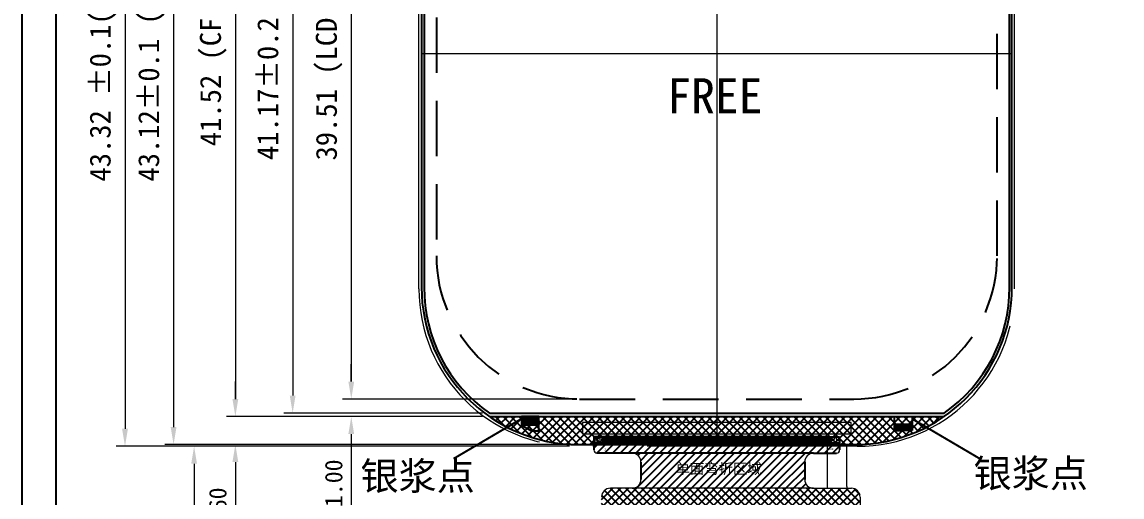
# Model space of a CAD drawing. Header units: millimetres. Extents: x 1613 to 1847, y 329 to 485.
# Drawn here: x 1613.3 to 1676.2, y 418.1 to 445.2 of the extents above; entities that cross this region are included whole.
import ezdxf
from ezdxf.enums import TextEntityAlignment as Align
from ezdxf.lldxf.tags import DXFTag

# ---------------------------------------------------------------- set-up
doc = ezdxf.new("R2010")
doc.units = ezdxf.units.MM
for name, pattern in [('ACAD_ISO10W100', [18, 12, -3, 0, -3]), ('C_SOLID_M', [0]), ('DOT', [0.025, 0, -0.025]), ('HIDDEN', [0.2, 0.1, -0.1]), ('HIDDEN2', [4.7625, 3.175, -1.5875])]:
    doc.linetypes.add(name, pattern=pattern)
for name, color, linetype in [('0_Note', 7, 'Continuous'), ('CENTER_58', 255, 'DOT'), ('dim', 3, 'Continuous'), ('DWG', 7, 'Continuous'), ('FPC', 30, 'Continuous'), ('Frame', 7, 'Continuous'), ('GL_90', 112, 'Continuous'), ('ITO_116', 4, 'Continuous'), ('TEXT_194', 254, 'Continuous'), ('TH_408', 6, 'Continuous'), ('YO_24', 254, 'HIDDEN')]:
    doc.layers.add(name, color=color, linetype=linetype)
for name, color, linetype, lineweight in [('1 BLU-Housing', 2, 'Continuous', 5), ('3 BLU-FPCA', 2, 'Continuous', 5), ('CEN', 1, 'CENTER', 15), ('T-DIFFUSER', 2, 'Continuous', 18)]:
    doc.layers.add(name, color=color, linetype=linetype, lineweight=lineweight)
doc.styles.get("Standard").update_dxf_attribs({"font": 'txt', "bigfont": 'gbcbig.shx'})
doc.styles.add('宋体', font='SimSun.ttf')
tags = doc.linetypes.add('CENTER', pattern=[2, 1.25, -0.25, 0.25, -0.25]).pattern_tags.tags
tags[10:11] = [DXFTag(74, 4), DXFTag(75, 0), DXFTag(340, '0'), DXFTag(46, 0.0), DXFTag(50, 0.0), DXFTag(44, 0.0), DXFTag(45, 0.0)]
tags[8:9] = [DXFTag(74, 4), DXFTag(75, 0), DXFTag(340, '0'), DXFTag(46, 0.0), DXFTag(50, 0.0), DXFTag(44, 0.0), DXFTag(45, 0.0)]
tags[6:7] = [DXFTag(74, 4), DXFTag(75, 0), DXFTag(340, '0'), DXFTag(46, 0.0), DXFTag(50, 0.0), DXFTag(44, 0.0), DXFTag(45, 0.0)]
tags[4:5] = [DXFTag(74, 4), DXFTag(75, 0), DXFTag(340, '0'), DXFTag(46, 0.0), DXFTag(50, 0.0), DXFTag(44, 0.0), DXFTag(45, 0.0)]
doc.dimstyles.new('标准', dxfattribs={"dimtxt": 1.8, "dimasz": 1.5, "dimexe": 0.5, "dimexo": 0.4, "dimgap": 0.1, "dimtad": 1, "dimzin": 1, "dimdsep": 46, "dimtxsty": '宋体', "dimblk": 'CLOSEDBLANK', "dimcen": 0.09, "dimclrd": 96, "dimclre": 96, "dimclrt": 3, "dimadec": 0, "dimazin": 0, "dimtfac": 1, "dimtofl": 0, "dimtmove": 0, "dimatfit": 1, "dimldrblk": 'CLOSEDBLANK', "dimfxl": 1, "dimtolj": 1, "dimlwd": 0, "dimlwe": 0, "dimarcsym": 0})
doc.dimstyles.new('标注', dxfattribs={"dimtxt": 1.2, "dimasz": 1, "dimexe": 0, "dimexo": 1, "dimgap": 0.2, "dimtad": 0, "dimrnd": 0.0005, "dimzin": 9, "dimdsep": 46, "dimtxsty": 'Standard', "dimcen": 0, "dimclrd": 3, "dimclre": 3, "dimclrt": 3, "dimadec": 0, "dimazin": 0, "dimtfac": 1, "dimtmove": 0, "dimatfit": 3, "dimfxl": 1, "dimlwd": -1, "dimlwe": -1, "dimarcsym": 0})

# ---------------------------------------------------------------- blocks, each defined once
blk = doc.blocks.new('*D95')
at = {"color": 7, "lineweight": 0, "transparency": 16777216}
for p, q in [((1644.574, 464.276), (1618.681, 464.276)), ((1619.181, 463.276), (1619.181, 421.96)), ((1644.574, 420.96), (1618.681, 420.96))]:
    blk.add_line(p, q, dxfattribs=at)
at = {"color": 7, "transparency": 16777216}
for points in [[(1619.014, 463.276), (1619.348, 463.276), (1619.181, 464.276)], [(1619.014, 421.96), (1619.348, 421.96), (1619.181, 420.96)]]:
    blk.add_solid(points, dxfattribs=at)
at = {"layer": 'Defpoints', "color": 0, "transparency": 16777216}
for p in [(1644.974, 464.276), (1619.181, 420.96), (1644.974, 420.96)]:
    blk.add_point(p, dxfattribs=at)
at = {"color": 7, "transparency": 16777216, "insert": (1617.917, 442.618), "char_height": 1.2, "attachment_point": 5, "rotation": 90, "style": '宋体'}
blk.add_mtext('\\A1;43.32 %%P0.1(LCM)', dxfattribs=at)
blk = doc.blocks.new('_ClosedBlank')
at = {"color": 0, "linetype": 'ByBlock', "lineweight": -2}
for p, q in [((-1, 0.167), (0, 0)), ((-1, 0.167), (-1, -0.167)), ((0, 0), (-1, -0.167))]:
    blk.add_line(p, q, dxfattribs=at)
blk = doc.blocks.new('*D119')
at = {"color": 7, "lineweight": 0, "transparency": 16777216}
for p, q in [((1644.733, 464.176), (1621.456, 464.176)), ((1621.956, 463.176), (1621.956, 422.06)), ((1644.724, 421.06), (1621.456, 421.06))]:
    blk.add_line(p, q, dxfattribs=at)
at = {"color": 7, "transparency": 16777216}
for points in [[(1621.79, 463.176), (1622.123, 463.176), (1621.956, 464.176)], [(1621.79, 422.06), (1622.123, 422.06), (1621.956, 421.06)]]:
    blk.add_solid(points, dxfattribs=at)
at = {"layer": 'Defpoints', "color": 0, "transparency": 16777216}
for p in [(1645.133, 464.176), (1621.956, 421.06), (1645.124, 421.06)]:
    blk.add_point(p, dxfattribs=at)
at = {"color": 7, "transparency": 16777216, "insert": (1620.692, 442.618), "char_height": 1.2, "attachment_point": 5, "rotation": 90, "style": '宋体'}
blk.add_mtext('\\A1;43.12%%P0.1 (LCD)', dxfattribs=at)
blk = doc.blocks.new('*D120')
at = {"color": 7, "lineweight": 0, "transparency": 16777216}
for p, q in [((1644.928, 463.175), (1631.61, 463.175)), ((1632.11, 462.175), (1632.11, 424.66)), ((1644.754, 423.66), (1631.61, 423.66))]:
    blk.add_line(p, q, dxfattribs=at)
at = {"color": 7, "transparency": 16777216}
for points in [[(1631.943, 462.175), (1632.276, 462.175), (1632.11, 463.175)], [(1631.943, 424.66), (1632.276, 424.66), (1632.11, 423.66)]]:
    blk.add_solid(points, dxfattribs=at)
at = {"layer": 'Defpoints', "color": 0, "transparency": 16777216}
for p in [(1645.328, 463.175), (1632.11, 423.66), (1645.154, 423.66)]:
    blk.add_point(p, dxfattribs=at)
at = {"color": 7, "transparency": 16777216, "insert": (1630.845, 443.417), "char_height": 1.2, "attachment_point": 5, "rotation": 90, "style": '宋体'}
blk.add_mtext('\\A1;39.51 (LCD A.A)', dxfattribs=at)
blk = doc.blocks.new('*D123')
at = {"color": 7, "lineweight": 0, "transparency": 16777216}
for p, q in [((1632.11, 424.66), (1632.11, 425.66)), ((1644.754, 423.66), (1631.61, 423.66)), ((1639.602, 422.66), (1631.61, 422.66)), ((1632.11, 421.66), (1632.11, 417.034))]:
    blk.add_line(p, q, dxfattribs=at)
at = {"color": 7, "transparency": 16777216}
for points in [[(1631.943, 424.66), (1632.276, 424.66), (1632.11, 423.66)], [(1631.943, 421.66), (1632.276, 421.66), (1632.11, 422.66)]]:
    blk.add_solid(points, dxfattribs=at)
at = {"layer": 'Defpoints', "color": 0, "transparency": 16777216}
for p in [(1645.154, 423.66), (1632.11, 422.66), (1640.002, 422.66)]:
    blk.add_point(p, dxfattribs=at)
at = {"color": 7, "transparency": 16777216, "insert": (1631.11, 418.847), "char_height": 1, "attachment_point": 5, "rotation": 90, "style": '宋体'}
blk.add_mtext('\\A1;1.00', dxfattribs=at)
blk = doc.blocks.new('*D124')
at = {"color": 7, "lineweight": 0, "transparency": 16777216}
for p, q in [((1625.486, 423.66), (1625.486, 424.66)), ((1639.602, 422.66), (1624.986, 422.66)), ((1644.724, 421.06), (1624.986, 421.06)), ((1625.486, 420.06), (1625.486, 415.434))]:
    blk.add_line(p, q, dxfattribs=at)
at = {"color": 7, "transparency": 16777216}
for points in [[(1625.319, 423.66), (1625.653, 423.66), (1625.486, 422.66)], [(1625.319, 420.06), (1625.653, 420.06), (1625.486, 421.06)]]:
    blk.add_solid(points, dxfattribs=at)
at = {"layer": 'Defpoints', "color": 0, "transparency": 16777216}
for p in [(1640.002, 422.66), (1625.486, 421.06), (1645.124, 421.06)]:
    blk.add_point(p, dxfattribs=at)
at = {"color": 7, "transparency": 16777216, "insert": (1624.486, 417.247), "char_height": 1, "attachment_point": 5, "rotation": 90, "style": '宋体'}
blk.add_mtext('\\A1;1.60', dxfattribs=at)
blk = doc.blocks.new('*D125')
at = {"color": 7, "lineweight": 0, "transparency": 16777216}
for p, q in [((1644.724, 464.026), (1628.261, 464.026)), ((1628.761, 463.026), (1628.761, 423.86)), ((1639.602, 422.86), (1628.261, 422.86))]:
    blk.add_line(p, q, dxfattribs=at)
at = {"color": 7, "transparency": 16777216}
for points in [[(1628.594, 463.026), (1628.927, 463.026), (1628.761, 464.026)], [(1628.594, 423.86), (1628.927, 423.86), (1628.761, 422.86)]]:
    blk.add_solid(points, dxfattribs=at)
at = {"layer": 'Defpoints', "color": 0, "transparency": 16777216}
for p in [(1645.124, 464.026), (1628.761, 422.86), (1640.002, 422.86)]:
    blk.add_point(p, dxfattribs=at)
at = {"color": 7, "transparency": 16777216, "insert": (1627.496, 443.443), "char_height": 1.2, "attachment_point": 5, "rotation": 90, "style": '宋体'}
blk.add_mtext('\\A1;41.17%%P0.2(POL)', dxfattribs=at)
blk = doc.blocks.new('AR_TH_TEST00004')
at = {"layer": 'ITO_116'}
blk.add_lwpolyline([(0, 0), (0.029, 0), (0.029, 0.029), (0, 0.029), (0, 0)], dxfattribs=at)
at = {"layer": 'TH_408'}
blk.add_lwpolyline([(0.008, 0.008), (0.021, 0.008), (0.021, 0.021), (0.008, 0.021), (0.008, 0.008)], dxfattribs=at)
blk = doc.blocks.new('AG_PAD')
at = {"layer": 'CENTER_58'}
blk.add_lwpolyline([(1, 0.181), (1, 1), (0, 1), (0, 0.50671), (0.583929, 0.181), (1, 0.181)], dxfattribs=at)
at = {"layer": 'GL_90'}
blk.add_lwpolyline([(1, 0.181), (1, 1), (0, 1), (0, 0.50671), (0.583929, 0.181), (1, 0.181)], dxfattribs=at)
at = {"layer": 'ITO_116'}
blk.add_lwpolyline([(1, 0.181), (1, 1), (0, 1), (0, 0.50671), (0.583929, 0.181), (1, 0.181)], dxfattribs=at)
at = {"layer": 'YO_24'}
blk.add_lwpolyline([(0.583929, 0.181), (1, 0.181), (1, 1), (0, 1), (0, 0.50671), (0.583929, 0.181)], dxfattribs=at)
at = {"row_count": 12, "column_count": 34, "row_spacing": 0.029, "column_spacing": 0.029}
blk.add_blockref('AR_TH_TEST00004', (0.007, 0.529), dxfattribs=at)
blk = doc.blocks.new('*D129')
at = {"color": 7, "lineweight": 0, "transparency": 16777216}
for p, q in [((1644.291, 464.176), (1624.986, 464.176)), ((1625.486, 463.176), (1625.486, 423.66)), ((1639.602, 422.66), (1624.986, 422.66))]:
    blk.add_line(p, q, dxfattribs=at)
at = {"color": 7, "transparency": 16777216}
for points in [[(1625.319, 463.176), (1625.653, 463.176), (1625.486, 464.176)], [(1625.319, 423.66), (1625.653, 423.66), (1625.486, 422.66)]]:
    blk.add_solid(points, dxfattribs=at)
at = {"layer": 'Defpoints', "color": 0, "transparency": 16777216}
for p in [(1644.691, 464.176), (1625.486, 422.66), (1640.002, 422.66)]:
    blk.add_point(p, dxfattribs=at)
at = {"color": 7, "transparency": 16777216, "insert": (1624.222, 443.418), "char_height": 1.2, "attachment_point": 5, "rotation": 90, "style": '宋体'}
blk.add_mtext('\\A1;41.52 (CF OD)', dxfattribs=at)
blk = doc.blocks.new('*D132')
at = {"color": 1, "lineweight": 0, "transparency": 16777216}
for p, q in [((1644.574, 420.96), (1622.63, 420.96)), ((1623.13, 419.96), (1623.13, 389.392)), ((1651.198, 388.392), (1622.63, 388.392))]:
    blk.add_line(p, q, dxfattribs=at)
at = {"color": 1, "transparency": 16777216}
for points in [[(1622.963, 419.96), (1623.296, 419.96), (1623.13, 420.96)], [(1622.963, 389.392), (1623.296, 389.392), (1623.13, 388.392)]]:
    blk.add_solid(points, dxfattribs=at)
at = {"layer": 'Defpoints', "color": 0, "transparency": 16777216}
for p in [(1644.974, 420.96), (1623.13, 388.392), (1651.598, 388.392)]:
    blk.add_point(p, dxfattribs=at)
at = {"color": 1, "transparency": 16777216, "insert": (1622.09, 403.872), "char_height": 1, "attachment_point": 5, "rotation": 90, "style": '宋体'}
blk.add_mtext('\\A1;32.57%%P0.3', dxfattribs=at)

msp = doc.modelspace()

# ---------------------------------------------------------------- hatches: boundary and pattern name
h = msp.add_hatch()
h.set_pattern_fill('ANSI37', scale=0.1, style=0)
h.set_pattern_definition([(45, (0, 8.31385), (-0.224506403, 0.224506403), []), (135, (0, 8.31385), (-0.224506403, -0.224506403), [])])
edge = h.paths.add_edge_path()
edge.add_line((1640.002, 422.66), (1665.987, 422.66))
edge.add_arc((1660.864, 430.06), 9, 270, 304.69213, ccw=False)
edge.add_line((1660.864, 421.06), (1645.124, 421.06))
edge.add_arc((1645.124, 430.06), 9, 235.30787, 270, ccw=False)
h = msp.add_hatch()
h.set_pattern_fill('ANSI31', color=30, scale=0.1, style=0)
h.set_pattern_definition([(45, (0, 8.31385), (-0.224506403, 0.224506403), [])])
edge = h.paths.add_edge_path()
edge.add_line((1645.975, 421.5), (1660.014, 421.5))
edge.add_line((1645.975, 421.5), (1645.975, 420.752))
edge.add_arc((1646.174, 420.758), 0.2, 178.34281, 261.67929)
edge.add_line((1648.161, 420.56), (1646.145, 420.56))
edge.add_line((1658.519, 420.56), (1648.161, 420.56))
edge.add_line((1658.519, 420.56), (1659.844, 420.56))
edge.add_arc((1659.815, 420.758), 0.2, 278.32071, 361.65719)
edge.add_line((1660.014, 421.5), (1660.014, 420.752))
h = msp.add_hatch()
h.set_pattern_fill('ANSI31', scale=0.1, style=0)
edge = h.paths.add_edge_path()
edge.add_line((1658.519, 420.56), (1648.161, 420.56))
edge.add_arc((1648.161, 420.06), 0.5, 0, 90, ccw=False)
edge.add_line((1648.661, 420.06), (1648.661, 419.062))
edge.add_arc((1648.161, 419.062), 0.5, -90, 0, ccw=False)
edge.add_line((1648.161, 418.562), (1658.519, 418.562))
edge.add_arc((1658.519, 419.062), 0.5, 180, 270, ccw=False)
edge.add_line((1658.019, 419.062), (1658.019, 420.06))
edge.add_arc((1658.519, 420.06), 0.5, 90, 180, ccw=False)
h.paths.add_polyline_path([(1650.496, 420.127), (1655.867, 420.127), (1655.867, 419.036), (1650.496, 419.036)], flags=24)
h = msp.add_hatch()
h.set_pattern_fill('ANSI37', color=5, scale=0.1, style=0)
edge = h.paths.add_edge_path()
edge.add_line((1658.519, 418.562), (1648.161, 418.562))
edge.add_line((1658.519, 418.562), (1660.688, 418.562))
edge.add_arc((1660.688, 418.062), 0.5, 0, 90)
edge.add_arc((1660.188, 412.946), 1, 270, 360)
edge.add_arc((1657.894, 410.946), 1, 90, 180)
edge.add_line((1657.894, 411.946), (1660.188, 411.946))
edge.add_line((1661.188, 418.062), (1661.188, 412.946))
edge.add_arc((1652.078, 410.946), 1, 0, 90)
edge.add_line((1652.078, 411.946), (1652.932, 411.946))
edge.add_line((1652.932, 416.244), (1652.932, 411.946))
edge.add_line((1646.414, 416.244), (1652.932, 416.244))
edge.add_line((1646.414, 418.062), (1646.414, 416.244))
edge.add_arc((1646.914, 418.062), 0.5, 90, 180)
edge.add_line((1648.161, 418.562), (1646.914, 418.562))
edge.add_line((1656.895, 391.854), (1656.894, 410.946))
edge.add_line((1653.078, 410.946), (1653.078, 391.866))
edge.add_line((1653.078, 391.852), (1656.895, 391.852))
h.paths.add_polyline_path([(1647.535, 416.985), (1648.262, 416.985), (1648.262, 415.785), (1647.535, 415.785)], flags=24)
h.paths.add_polyline_path([(1651.427, 417.021), (1652.288, 417.021), (1652.288, 415.821), (1651.427, 415.821)], flags=24)
h.paths.add_polyline_path([(1654.5, 402.951), (1654.47, 408.852), (1656.031, 408.86), (1656.061, 402.959)], flags=24)

# ---------------------------------------------------------------- linework, layer by layer
at = {"color": 4}
for p, q in [((1636.124, 455.176), (1636.124, 430.06)), ((1669.864, 430.06), (1669.864, 455.176)), ((1640.002, 422.66), (1665.987, 422.66)), ((1645.124, 421.06), (1660.864, 421.06))]:
    msp.add_line(p, q, dxfattribs=at)
at = {"color": 6}
for p, q in [((1636.274, 455.176), (1636.274, 430.06)), ((1669.714, 430.06), (1669.714, 455.176)), ((1640.002, 422.86), (1665.987, 422.86))]:
    msp.add_line(p, q, dxfattribs=at)
at = {"color": 2, "linetype": 'HIDDEN2'}
for p, q in [((1636.974, 454.996), (1636.974, 431.84)), ((1669.014, 431.84), (1669.014, 454.996)), ((1645.154, 423.66), (1660.834, 423.66))]:
    msp.add_line(p, q, dxfattribs=at)
at = {"color": 30}
for p, q in [((1645.975, 421.5), (1645.975, 420.752)), ((1659.294, 421.5), (1645.975, 421.5)), ((1645.975, 421.5), (1660.014, 421.5)), ((1660.014, 421.5), (1660.014, 420.752)), ((1660.014, 421.13), (1645.975, 421.13)), ((1658.519, 420.56), (1659.844, 420.56))]:
    msp.add_line(p, q, dxfattribs=at)
for p, q in [((1646.485, 421.5), (1646.544, 421.5)), ((1646.485, 421.13), (1646.485, 421.5)), ((1646.544, 421.5), (1646.544, 421.13)), ((1646.604, 421.5), (1646.665, 421.5)), ((1646.604, 421.13), (1646.604, 421.5)), ((1646.665, 421.5), (1646.665, 421.13)), ((1646.725, 421.5), (1646.784, 421.5)), ((1646.725, 421.13), (1646.725, 421.5)), ((1646.784, 421.5), (1646.784, 421.13)), ((1646.844, 421.5), (1646.905, 421.5)), ((1646.844, 421.13), (1646.844, 421.5)), ((1646.905, 421.5), (1646.905, 421.13)), ((1646.965, 421.5), (1647.024, 421.5)), ((1646.965, 421.13), (1646.965, 421.5)), ((1647.024, 421.5), (1647.024, 421.13)), ((1647.084, 421.5), (1647.145, 421.5)), ((1647.084, 421.13), (1647.084, 421.5)), ((1647.145, 421.5), (1647.145, 421.13)), ((1647.205, 421.5), (1647.264, 421.5)), ((1647.205, 421.13), (1647.205, 421.5)), ((1647.264, 421.5), (1647.264, 421.13)), ((1647.324, 421.5), (1647.384, 421.5)), ((1647.324, 421.13), (1647.324, 421.5)), ((1647.384, 421.5), (1647.384, 421.13)), ((1647.445, 421.5), (1647.505, 421.5)), ((1647.445, 421.13), (1647.445, 421.5)), ((1647.505, 421.5), (1647.505, 421.13)), ((1647.564, 421.5), (1647.624, 421.5)), ((1647.564, 421.13), (1647.564, 421.5)), ((1647.624, 421.5), (1647.624, 421.13)), ((1647.685, 421.5), (1647.745, 421.5)), ((1647.685, 421.13), (1647.685, 421.5)), ((1647.745, 421.5), (1647.745, 421.13)), ((1647.804, 421.5), (1647.864, 421.5)), ((1647.804, 421.13), (1647.804, 421.5)), ((1647.864, 421.5), (1647.864, 421.13)), ((1647.925, 421.5), (1647.985, 421.5)), ((1647.925, 421.13), (1647.925, 421.5)), ((1647.985, 421.5), (1647.985, 421.13)), ((1648.044, 421.5), (1648.104, 421.5)), ((1648.044, 421.13), (1648.044, 421.5)), ((1648.104, 421.5), (1648.104, 421.13)), ((1648.165, 421.5), (1648.225, 421.5)), ((1648.165, 421.13), (1648.165, 421.5)), ((1648.225, 421.5), (1648.225, 421.13)), ((1648.284, 421.5), (1648.344, 421.5)), ((1648.284, 421.13), (1648.284, 421.5)), ((1648.344, 421.5), (1648.344, 421.13)), ((1648.405, 421.5), (1648.465, 421.5)), ((1648.405, 421.13), (1648.405, 421.5)), ((1648.465, 421.5), (1648.465, 421.13)), ((1648.524, 421.5), (1648.584, 421.5)), ((1648.524, 421.13), (1648.524, 421.5)), ((1648.584, 421.5), (1648.584, 421.13)), ((1648.645, 421.5), (1648.705, 421.5)), ((1648.645, 421.13), (1648.645, 421.5)), ((1648.705, 421.5), (1648.705, 421.13)), ((1648.764, 421.5), (1648.824, 421.5)), ((1648.764, 421.13), (1648.764, 421.5)), ((1648.824, 421.5), (1648.824, 421.13)), ((1648.884, 421.5), (1648.945, 421.5)), ((1648.884, 421.13), (1648.884, 421.5)), ((1648.945, 421.5), (1648.945, 421.13)), ((1649.005, 421.5), (1649.064, 421.5)), ((1649.005, 421.13), (1649.005, 421.5)), ((1649.064, 421.5), (1649.064, 421.13)), ((1649.124, 421.5), (1649.185, 421.5)), ((1649.124, 421.13), (1649.124, 421.5)), ((1649.185, 421.5), (1649.185, 421.13)), ((1649.245, 421.5), (1649.304, 421.5)), ((1649.245, 421.13), (1649.245, 421.5)), ((1649.304, 421.5), (1649.304, 421.13)), ((1649.364, 421.5), (1649.425, 421.5)), ((1649.364, 421.13), (1649.364, 421.5)), ((1649.425, 421.5), (1649.425, 421.13)), ((1649.485, 421.5), (1649.544, 421.5)), ((1649.485, 421.13), (1649.485, 421.5)), ((1649.544, 421.5), (1649.544, 421.13)), ((1649.604, 421.5), (1649.665, 421.5)), ((1649.604, 421.13), (1649.604, 421.5)), ((1649.665, 421.5), (1649.665, 421.13)), ((1649.725, 421.5), (1649.784, 421.5)), ((1649.725, 421.13), (1649.725, 421.5)), ((1649.784, 421.5), (1649.784, 421.13)), ((1649.844, 421.5), (1649.905, 421.5)), ((1649.844, 421.13), (1649.844, 421.5)), ((1649.905, 421.5), (1649.905, 421.13)), ((1649.965, 421.5), (1650.024, 421.5)), ((1649.965, 421.13), (1649.965, 421.5)), ((1650.024, 421.5), (1650.024, 421.13)), ((1650.084, 421.5), (1650.145, 421.5)), ((1650.084, 421.13), (1650.084, 421.5)), ((1650.145, 421.5), (1650.145, 421.13)), ((1650.205, 421.5), (1650.264, 421.5)), ((1650.205, 421.13), (1650.205, 421.5)), ((1650.264, 421.5), (1650.264, 421.13)), ((1650.324, 421.5), (1650.384, 421.5)), ((1650.324, 421.13), (1650.324, 421.5)), ((1650.384, 421.5), (1650.384, 421.13)), ((1650.445, 421.5), (1650.505, 421.5)), ((1650.445, 421.13), (1650.445, 421.5)), ((1650.505, 421.5), (1650.505, 421.13)), ((1650.564, 421.5), (1650.624, 421.5)), ((1650.564, 421.13), (1650.564, 421.5)), ((1650.624, 421.5), (1650.624, 421.13)), ((1650.685, 421.5), (1650.745, 421.5)), ((1650.685, 421.13), (1650.685, 421.5)), ((1650.745, 421.5), (1650.745, 421.13)), ((1650.804, 421.5), (1650.864, 421.5)), ((1650.804, 421.13), (1650.804, 421.5)), ((1650.864, 421.5), (1650.864, 421.13)), ((1650.925, 421.5), (1650.985, 421.5)), ((1650.925, 421.13), (1650.925, 421.5)), ((1650.985, 421.5), (1650.985, 421.13)), ((1651.044, 421.5), (1651.104, 421.5)), ((1651.044, 421.13), (1651.044, 421.5)), ((1651.104, 421.5), (1651.104, 421.13)), ((1651.165, 421.5), (1651.225, 421.5)), ((1651.165, 421.13), (1651.165, 421.5)), ((1651.225, 421.5), (1651.225, 421.13)), ((1651.284, 421.5), (1651.344, 421.5)), ((1651.284, 421.13), (1651.284, 421.5)), ((1651.344, 421.5), (1651.344, 421.13)), ((1651.405, 421.5), (1651.465, 421.5)), ((1651.405, 421.13), (1651.405, 421.5)), ((1651.465, 421.5), (1651.465, 421.13)), ((1651.524, 421.5), (1651.584, 421.5)), ((1651.524, 421.13), (1651.524, 421.5)), ((1651.584, 421.5), (1651.584, 421.13)), ((1651.645, 421.5), (1651.705, 421.5)), ((1651.645, 421.13), (1651.645, 421.5)), ((1651.705, 421.5), (1651.705, 421.13)), ((1651.764, 421.5), (1651.824, 421.5)), ((1651.764, 421.13), (1651.764, 421.5)), ((1651.824, 421.5), (1651.824, 421.13)), ((1651.884, 421.5), (1651.945, 421.5)), ((1651.884, 421.13), (1651.884, 421.5)), ((1651.945, 421.5), (1651.945, 421.13)), ((1652.005, 421.5), (1652.064, 421.5)), ((1652.005, 421.13), (1652.005, 421.5)), ((1652.064, 421.5), (1652.064, 421.13)), ((1652.124, 421.5), (1652.185, 421.5)), ((1652.124, 421.13), (1652.124, 421.5)), ((1652.185, 421.5), (1652.185, 421.13)), ((1652.245, 421.5), (1652.304, 421.5)), ((1652.245, 421.13), (1652.245, 421.5)), ((1652.304, 421.5), (1652.304, 421.13)), ((1652.364, 421.5), (1652.425, 421.5)), ((1652.364, 421.13), (1652.364, 421.5)), ((1652.425, 421.5), (1652.425, 421.13)), ((1652.485, 421.5), (1652.544, 421.5)), ((1652.485, 421.13), (1652.485, 421.5)), ((1652.544, 421.5), (1652.544, 421.13)), ((1652.604, 421.5), (1652.665, 421.5)), ((1652.604, 421.13), (1652.604, 421.5)), ((1652.665, 421.5), (1652.665, 421.13)), ((1652.725, 421.5), (1652.784, 421.5)), ((1652.725, 421.13), (1652.725, 421.5)), ((1652.784, 421.5), (1652.784, 421.13)), ((1652.844, 421.5), (1652.905, 421.5)), ((1652.844, 421.13), (1652.844, 421.5)), ((1652.905, 421.5), (1652.905, 421.13)), ((1652.965, 421.5), (1653.024, 421.5)), ((1652.965, 421.13), (1652.965, 421.5)), ((1653.024, 421.5), (1653.024, 421.13)), ((1653.084, 421.5), (1653.145, 421.5)), ((1653.084, 421.13), (1653.084, 421.5)), ((1653.145, 421.5), (1653.145, 421.13)), ((1653.205, 421.5), (1653.264, 421.5)), ((1653.205, 421.13), (1653.205, 421.5)), ((1653.264, 421.5), (1653.264, 421.13)), ((1653.324, 421.5), (1653.384, 421.5)), ((1653.324, 421.13), (1653.324, 421.5)), ((1653.384, 421.5), (1653.384, 421.13)), ((1653.445, 421.5), (1653.505, 421.5)), ((1653.445, 421.13), (1653.445, 421.5)), ((1653.505, 421.5), (1653.505, 421.13)), ((1653.564, 421.5), (1653.624, 421.5)), ((1653.564, 421.13), (1653.564, 421.5)), ((1653.624, 421.5), (1653.624, 421.13)), ((1653.685, 421.5), (1653.745, 421.5)), ((1653.685, 421.13), (1653.685, 421.5)), ((1653.745, 421.5), (1653.745, 421.13)), ((1653.804, 421.5), (1653.864, 421.5)), ((1653.804, 421.13), (1653.804, 421.5)), ((1653.864, 421.5), (1653.864, 421.13)), ((1653.925, 421.5), (1653.985, 421.5)), ((1653.925, 421.13), (1653.925, 421.5)), ((1653.985, 421.5), (1653.985, 421.13)), ((1654.044, 421.5), (1654.104, 421.5)), ((1654.044, 421.13), (1654.044, 421.5)), ((1654.104, 421.5), (1654.104, 421.13)), ((1654.165, 421.5), (1654.225, 421.5)), ((1654.165, 421.13), (1654.165, 421.5)), ((1654.225, 421.5), (1654.225, 421.13)), ((1654.284, 421.5), (1654.344, 421.5)), ((1654.284, 421.13), (1654.284, 421.5)), ((1654.344, 421.5), (1654.344, 421.13)), ((1654.405, 421.5), (1654.465, 421.5)), ((1654.405, 421.13), (1654.405, 421.5)), ((1654.465, 421.5), (1654.465, 421.13)), ((1654.524, 421.5), (1654.584, 421.5)), ((1654.524, 421.13), (1654.524, 421.5)), ((1654.584, 421.5), (1654.584, 421.13)), ((1654.645, 421.5), (1654.705, 421.5)), ((1654.645, 421.13), (1654.645, 421.5)), ((1654.705, 421.5), (1654.705, 421.13)), ((1654.764, 421.5), (1654.824, 421.5)), ((1654.764, 421.13), (1654.764, 421.5)), ((1654.824, 421.5), (1654.824, 421.13)), ((1654.884, 421.5), (1654.945, 421.5)), ((1654.884, 421.13), (1654.884, 421.5)), ((1654.945, 421.5), (1654.945, 421.13)), ((1655.005, 421.5), (1655.064, 421.5)), ((1655.005, 421.13), (1655.005, 421.5)), ((1655.064, 421.5), (1655.064, 421.13)), ((1655.124, 421.5), (1655.185, 421.5)), ((1655.124, 421.13), (1655.124, 421.5)), ((1655.185, 421.5), (1655.185, 421.13)), ((1655.245, 421.5), (1655.304, 421.5)), ((1655.245, 421.13), (1655.245, 421.5)), ((1655.304, 421.5), (1655.304, 421.13)), ((1655.364, 421.5), (1655.425, 421.5)), ((1655.364, 421.13), (1655.364, 421.5)), ((1655.425, 421.5), (1655.425, 421.13)), ((1655.485, 421.5), (1655.544, 421.5)), ((1655.485, 421.13), (1655.485, 421.5)), ((1655.544, 421.5), (1655.544, 421.13)), ((1655.604, 421.5), (1655.665, 421.5)), ((1655.604, 421.13), (1655.604, 421.5)), ((1655.665, 421.5), (1655.665, 421.13)), ((1655.725, 421.5), (1655.784, 421.5)), ((1655.725, 421.13), (1655.725, 421.5)), ((1655.784, 421.5), (1655.784, 421.13)), ((1655.844, 421.5), (1655.905, 421.5)), ((1655.844, 421.13), (1655.844, 421.5)), ((1655.905, 421.5), (1655.905, 421.13)), ((1655.965, 421.5), (1656.024, 421.5)), ((1655.965, 421.13), (1655.965, 421.5)), ((1656.024, 421.5), (1656.024, 421.13)), ((1656.084, 421.5), (1656.145, 421.5)), ((1656.084, 421.13), (1656.084, 421.5)), ((1656.145, 421.5), (1656.145, 421.13)), ((1656.205, 421.5), (1656.264, 421.5)), ((1656.205, 421.13), (1656.205, 421.5)), ((1656.264, 421.5), (1656.264, 421.13)), ((1656.324, 421.5), (1656.384, 421.5)), ((1656.324, 421.13), (1656.324, 421.5)), ((1656.384, 421.5), (1656.384, 421.13)), ((1656.445, 421.5), (1656.505, 421.5)), ((1656.445, 421.13), (1656.445, 421.5)), ((1656.505, 421.5), (1656.505, 421.13)), ((1656.564, 421.5), (1656.624, 421.5)), ((1656.564, 421.13), (1656.564, 421.5)), ((1656.624, 421.5), (1656.624, 421.13)), ((1656.685, 421.5), (1656.745, 421.5)), ((1656.685, 421.13), (1656.685, 421.5)), ((1656.745, 421.5), (1656.745, 421.13)), ((1656.804, 421.5), (1656.864, 421.5)), ((1656.804, 421.13), (1656.804, 421.5)), ((1656.864, 421.5), (1656.864, 421.13)), ((1656.925, 421.5), (1656.985, 421.5)), ((1656.925, 421.13), (1656.925, 421.5)), ((1656.985, 421.5), (1656.985, 421.13)), ((1657.044, 421.5), (1657.104, 421.5)), ((1657.044, 421.13), (1657.044, 421.5)), ((1657.104, 421.5), (1657.104, 421.13)), ((1657.165, 421.5), (1657.225, 421.5)), ((1657.165, 421.13), (1657.165, 421.5)), ((1657.225, 421.5), (1657.225, 421.13)), ((1657.284, 421.5), (1657.344, 421.5)), ((1657.284, 421.13), (1657.284, 421.5)), ((1657.344, 421.5), (1657.344, 421.13)), ((1657.405, 421.5), (1657.465, 421.5)), ((1657.405, 421.13), (1657.405, 421.5)), ((1657.465, 421.5), (1657.465, 421.13)), ((1657.524, 421.5), (1657.584, 421.5)), ((1657.524, 421.13), (1657.524, 421.5)), ((1657.584, 421.5), (1657.584, 421.13)), ((1657.645, 421.5), (1657.705, 421.5)), ((1657.645, 421.13), (1657.645, 421.5)), ((1657.705, 421.5), (1657.705, 421.13)), ((1657.764, 421.5), (1657.824, 421.5)), ((1657.764, 421.13), (1657.764, 421.5)), ((1657.824, 421.5), (1657.824, 421.13)), ((1657.884, 421.5), (1657.945, 421.5)), ((1657.884, 421.13), (1657.884, 421.5)), ((1657.945, 421.5), (1657.945, 421.13)), ((1658.005, 421.5), (1658.064, 421.5)), ((1658.005, 421.13), (1658.005, 421.5)), ((1658.064, 421.5), (1658.064, 421.13)), ((1658.124, 421.5), (1658.185, 421.5)), ((1658.124, 421.13), (1658.124, 421.5)), ((1658.185, 421.5), (1658.185, 421.13)), ((1658.245, 421.5), (1658.304, 421.5)), ((1658.245, 421.13), (1658.245, 421.5)), ((1658.304, 421.5), (1658.304, 421.13)), ((1658.364, 421.5), (1658.425, 421.5)), ((1658.364, 421.13), (1658.364, 421.5)), ((1658.425, 421.5), (1658.425, 421.13)), ((1658.485, 421.5), (1658.544, 421.5)), ((1658.485, 421.13), (1658.485, 421.5)), ((1658.544, 421.5), (1658.544, 421.13)), ((1658.604, 421.5), (1658.665, 421.5)), ((1658.604, 421.13), (1658.604, 421.5)), ((1658.665, 421.5), (1658.665, 421.13)), ((1658.725, 421.5), (1658.784, 421.5)), ((1658.725, 421.13), (1658.725, 421.5)), ((1658.784, 421.5), (1658.784, 421.13)), ((1658.844, 421.5), (1658.905, 421.5)), ((1658.844, 421.13), (1658.844, 421.5)), ((1658.905, 421.5), (1658.905, 421.13)), ((1658.965, 421.5), (1659.024, 421.5)), ((1658.965, 421.13), (1658.965, 421.5)), ((1659.024, 421.5), (1659.024, 421.13)), ((1659.084, 421.5), (1659.145, 421.5)), ((1659.084, 421.13), (1659.084, 421.5)), ((1659.145, 421.5), (1659.145, 421.13)), ((1659.205, 421.5), (1659.264, 421.5)), ((1659.205, 421.13), (1659.205, 421.5)), ((1659.264, 421.5), (1659.264, 421.13)), ((1659.324, 421.5), (1659.384, 421.5)), ((1659.324, 421.13), (1659.324, 421.5)), ((1659.384, 421.5), (1659.384, 421.13)), ((1659.445, 421.5), (1659.504, 421.5)), ((1659.445, 421.13), (1659.445, 421.5)), ((1659.504, 421.5), (1659.504, 421.13)), ((1646.544, 421.13), (1646.485, 421.13)), ((1646.665, 421.13), (1646.604, 421.13)), ((1646.784, 421.13), (1646.725, 421.13)), ((1646.905, 421.13), (1646.844, 421.13)), ((1647.024, 421.13), (1646.965, 421.13)), ((1647.145, 421.13), (1647.084, 421.13)), ((1647.264, 421.13), (1647.205, 421.13)), ((1647.384, 421.13), (1647.324, 421.13)), ((1647.505, 421.13), (1647.445, 421.13)), ((1647.624, 421.13), (1647.564, 421.13)), ((1647.745, 421.13), (1647.685, 421.13)), ((1647.864, 421.13), (1647.804, 421.13)), ((1647.985, 421.13), (1647.925, 421.13)), ((1648.104, 421.13), (1648.044, 421.13)), ((1648.225, 421.13), (1648.165, 421.13)), ((1648.344, 421.13), (1648.284, 421.13)), ((1648.465, 421.13), (1648.405, 421.13)), ((1648.584, 421.13), (1648.524, 421.13)), ((1648.705, 421.13), (1648.645, 421.13)), ((1648.824, 421.13), (1648.764, 421.13)), ((1648.945, 421.13), (1648.884, 421.13)), ((1649.064, 421.13), (1649.005, 421.13)), ((1649.185, 421.13), (1649.124, 421.13)), ((1649.304, 421.13), (1649.245, 421.13)), ((1649.425, 421.13), (1649.364, 421.13)), ((1649.544, 421.13), (1649.485, 421.13)), ((1649.665, 421.13), (1649.604, 421.13)), ((1649.784, 421.13), (1649.725, 421.13)), ((1649.905, 421.13), (1649.844, 421.13)), ((1650.024, 421.13), (1649.965, 421.13)), ((1650.145, 421.13), (1650.084, 421.13)), ((1650.264, 421.13), (1650.205, 421.13)), ((1650.384, 421.13), (1650.324, 421.13)), ((1650.505, 421.13), (1650.445, 421.13)), ((1650.624, 421.13), (1650.564, 421.13)), ((1650.745, 421.13), (1650.685, 421.13)), ((1650.864, 421.13), (1650.804, 421.13)), ((1650.985, 421.13), (1650.925, 421.13)), ((1651.104, 421.13), (1651.044, 421.13)), ((1651.225, 421.13), (1651.165, 421.13)), ((1651.344, 421.13), (1651.284, 421.13)), ((1651.465, 421.13), (1651.405, 421.13)), ((1651.584, 421.13), (1651.524, 421.13)), ((1651.705, 421.13), (1651.645, 421.13)), ((1651.824, 421.13), (1651.764, 421.13)), ((1651.945, 421.13), (1651.884, 421.13)), ((1652.064, 421.13), (1652.005, 421.13)), ((1652.185, 421.13), (1652.124, 421.13)), ((1652.304, 421.13), (1652.245, 421.13)), ((1652.425, 421.13), (1652.364, 421.13)), ((1652.544, 421.13), (1652.485, 421.13)), ((1652.665, 421.13), (1652.604, 421.13)), ((1652.784, 421.13), (1652.725, 421.13)), ((1652.905, 421.13), (1652.844, 421.13)), ((1653.024, 421.13), (1652.965, 421.13)), ((1653.145, 421.13), (1653.084, 421.13)), ((1653.264, 421.13), (1653.205, 421.13)), ((1653.384, 421.13), (1653.324, 421.13)), ((1653.505, 421.13), (1653.445, 421.13)), ((1653.624, 421.13), (1653.564, 421.13)), ((1653.745, 421.13), (1653.685, 421.13)), ((1653.864, 421.13), (1653.804, 421.13)), ((1653.985, 421.13), (1653.925, 421.13)), ((1654.104, 421.13), (1654.044, 421.13)), ((1654.225, 421.13), (1654.165, 421.13)), ((1654.344, 421.13), (1654.284, 421.13)), ((1654.465, 421.13), (1654.405, 421.13)), ((1654.584, 421.13), (1654.524, 421.13)), ((1654.705, 421.13), (1654.645, 421.13)), ((1654.824, 421.13), (1654.764, 421.13)), ((1654.945, 421.13), (1654.884, 421.13)), ((1655.064, 421.13), (1655.005, 421.13)), ((1655.185, 421.13), (1655.124, 421.13)), ((1655.304, 421.13), (1655.245, 421.13)), ((1655.425, 421.13), (1655.364, 421.13)), ((1655.544, 421.13), (1655.485, 421.13)), ((1655.665, 421.13), (1655.604, 421.13)), ((1655.784, 421.13), (1655.725, 421.13)), ((1655.905, 421.13), (1655.844, 421.13)), ((1656.024, 421.13), (1655.965, 421.13)), ((1656.145, 421.13), (1656.084, 421.13)), ((1656.264, 421.13), (1656.205, 421.13)), ((1656.384, 421.13), (1656.324, 421.13)), ((1656.505, 421.13), (1656.445, 421.13)), ((1656.624, 421.13), (1656.564, 421.13)), ((1656.745, 421.13), (1656.685, 421.13)), ((1656.864, 421.13), (1656.804, 421.13)), ((1656.985, 421.13), (1656.925, 421.13)), ((1657.104, 421.13), (1657.044, 421.13)), ((1657.225, 421.13), (1657.165, 421.13)), ((1657.344, 421.13), (1657.284, 421.13)), ((1657.465, 421.13), (1657.405, 421.13)), ((1657.584, 421.13), (1657.524, 421.13)), ((1657.705, 421.13), (1657.645, 421.13)), ((1657.824, 421.13), (1657.764, 421.13)), ((1657.945, 421.13), (1657.884, 421.13)), ((1658.064, 421.13), (1658.005, 421.13)), ((1658.185, 421.13), (1658.124, 421.13)), ((1658.304, 421.13), (1658.245, 421.13)), ((1658.425, 421.13), (1658.364, 421.13)), ((1658.544, 421.13), (1658.485, 421.13)), ((1658.665, 421.13), (1658.604, 421.13)), ((1658.784, 421.13), (1658.725, 421.13)), ((1658.905, 421.13), (1658.844, 421.13)), ((1659.024, 421.13), (1658.965, 421.13)), ((1659.145, 421.13), (1659.084, 421.13)), ((1659.264, 421.13), (1659.205, 421.13)), ((1659.384, 421.13), (1659.324, 421.13)), ((1659.504, 421.13), (1659.445, 421.13))]:
    msp.add_line(p, q)
at = {"color": 2, "linetype": 'HIDDEN2'}
for centre, start, end in [((1645.154, 431.84), 180, 270), ((1660.834, 431.84), 270, 0)]:
    msp.add_arc(centre, 8.18, start, end, dxfattribs=at)
at = {"color": 4}
for centre, start, end in [((1645.124, 430.06), 180, 270), ((1660.864, 430.06), 270, 0)]:
    msp.add_arc(centre, 9, start, end, dxfattribs=at)
at = {"color": 6}
for centre, start, end in [((1644.962, 429.993), 179.55587, 235.186), ((1661.027, 429.993), 304.814, 0.44413)]:
    msp.add_arc(centre, 8.688, start, end, dxfattribs=at)
at = {"layer": '1 BLU-Housing', "color": 7, "linetype": 'C_SOLID_M', "lineweight": 5}
msp.add_line((1635.974, 429.96), (1635.974, 455.276), dxfattribs=at)
at = {"layer": '1 BLU-Housing', "color": 7, "linetype": 'Continuous', "lineweight": 5}
msp.add_line((1670.014, 429.96), (1670.014, 455.276), dxfattribs=at)
at = {"layer": '1 BLU-Housing', "color": 7, "linetype": 'ACAD_ISO10W100', "lineweight": 5}
msp.add_line((1661.014, 420.96), (1644.974, 420.96), dxfattribs=at)
for centre, start, end in [((1644.974, 429.96), 180, 270), ((1661.014, 429.96), 270, 0)]:
    msp.add_arc(centre, 9, start, end, dxfattribs=at)
at = {"layer": '3 BLU-FPCA', "color": 30, "linetype": 'ACAD_ISO10W100', "lineweight": 5}
for p, q in [((1659.332, 418.666), (1659.332, 420.96)), ((1660.432, 418.666), (1660.432, 420.96))]:
    msp.add_line(p, q, dxfattribs=at)
for centre, start, end in [((1658.832, 418.666), 348.00079, 360), ((1660.932, 418.666), 180, 191.99921)]:
    msp.add_arc(centre, 0.5, start, end, dxfattribs=at)
at = {"layer": 'CEN'}
for p, q in [((1652.994, 464.176), (1652.994, 421.06)), ((1636.124, 443.418), (1669.864, 443.418))]:
    msp.add_line(p, q, dxfattribs=at)
at = {"layer": 'dim', "color": 30, "lineweight": 5}
msp.add_line((1658.519, 418.562), (1648.161, 418.562), dxfattribs=at)
at = {"layer": 'dim', "color": 0, "linetype": 'Continuous', "lineweight": 0}
msp.add_lwpolyline([(1645.314, 421.671), (1660.674, 421.671), (1660.674, 422.311), (1645.314, 422.311)], close=True, dxfattribs=at)
at = {"layer": 'dim', "color": 7, "linetype": 'Continuous', "lineweight": 0}
for points in [[(1646.175, 421.365), (1645.975, 421.365), (1645.975, 421.265), (1646.175, 421.265)], [(1646.274, 421.365), (1646.274, 421.465), (1646.175, 421.465), (1646.175, 421.365)], [(1646.175, 421.265), (1646.175, 421.165), (1646.274, 421.165), (1646.274, 421.265)], [(1646.485, 421.365), (1646.274, 421.365)], [(1646.274, 421.265), (1646.485, 421.265)], [(1659.504, 421.365), (1659.714, 421.365)], [(1659.714, 421.265), (1659.504, 421.265)], [(1659.714, 421.365), (1659.714, 421.465), (1659.814, 421.465), (1659.814, 421.365)], [(1659.814, 421.265), (1659.814, 421.165), (1659.714, 421.165), (1659.714, 421.265)], [(1659.814, 421.365), (1660.014, 421.365), (1660.014, 421.265), (1659.814, 421.265)]]:
    msp.add_lwpolyline(points, dxfattribs=at)
at = {"layer": 'DWG', "color": 30}
msp.add_line((1658.519, 420.56), (1648.161, 420.56), dxfattribs=at)
at = {"layer": 'DWG', "color": 30, "lineweight": 0}
for centre, radius, start, end in [((1646.174, 420.758), 0.2, 178.34281, 261.67929), ((1648.161, 420.06), 0.5, 0, 90), ((1658.519, 420.06), 0.5, 90, 180), ((1659.815, 420.758), 0.2, 278.32071, 1.65719), ((1658.519, 419.062), 0.5, 180, 270)]:
    msp.add_arc(centre, radius, start, end, dxfattribs=at)
at = {"layer": 'FPC'}
for p, q in [((1648.161, 420.56), (1646.145, 420.56)), ((1648.661, 420.06), (1648.661, 419.062)), ((1658.019, 420.06), (1658.019, 419.062))]:
    msp.add_line(p, q, dxfattribs=at)
at = {"layer": 'Frame', "color": 7}
for points in [[(1846.962, 484.798), (1613.294, 484.798), (1613.294, 329.02), (1846.962, 329.02)], [(1845.015, 330.967), (1615.242, 330.967), (1615.242, 482.851), (1845.015, 482.851)]]:
    msp.add_lwpolyline(points, close=True, dxfattribs=at)
at = {"layer": 'T-DIFFUSER', "color": 30, "linetype": 'Continuous'}
for p, q in [((1648.161, 418.562), (1646.914, 418.562)), ((1658.519, 418.562), (1660.688, 418.562)), ((1661.188, 418.062), (1661.188, 412.946))]:
    msp.add_line(p, q, dxfattribs=at)
for centre, start, end in [((1648.161, 419.062), 270, 0), ((1646.914, 418.062), 90, 180), ((1660.688, 418.062), 0, 90)]:
    msp.add_arc(centre, 0.5, start, end, dxfattribs=at)

# ---------------------------------------------------------------- block references
at = {"color": 2}
msp.add_blockref('AG_PAD', (1641.83, 421.66), dxfattribs=at)
at = {"color": 2, "xscale": -1}
msp.add_blockref('AG_PAD', (1664.159, 421.66), dxfattribs=at)

# ---------------------------------------------------------------- texts
at = {"color": 7, "insert": (1650.166, 441.995), "char_height": 5, "width": 7.84981, "attachment_point": 1, "style": '宋体'}
msp.add_mtext('{\\H0.4x;FREE}', dxfattribs=at)
at = {"color": 6, "insert": (1650.646, 419.977), "char_height": 0.6, "width": 5.11681, "attachment_point": 1, "style": '宋体'}
msp.add_mtext('{\\fSimSun|b0|i0|c134|p54;单面弯折区域}', dxfattribs=at)
at = {"layer": '0_Note', "color": 7, "style": '宋体'}
for s, height, p in [('1', 0.128, (1646.61, 420.8)), ('109', 0.1284, (1659.512, 420.808))]:
    msp.add_text(s, height=height, dxfattribs=at).set_placement(p, align=Align.MIDDLE)
at = {"layer": 'FPC', "color": 6, "char_height": 1.5963, "width": 6.95452, "style": '宋体'}
for insert, attachment_point in [((1639.168, 420.059), 3), ((1667.671, 420.21), 1)]:
    msp.add_mtext('银浆点', dxfattribs=dict(at, insert=insert, attachment_point=attachment_point))
at = {"layer": 'TEXT_194', "style": '宋体'}
for p in [(1642.33, 422.319), (1663.66, 422.319)]:
    msp.add_text('AG', height=0.05, dxfattribs=at).set_placement(p, align=Align.MIDDLE_CENTER)

# ---------------------------------------------------------------- dimensions: what is measured, and where the dimension line sits
for base, p1, p2, text, override, picture, middle in [((1619.181, 420.96), (1644.974, 464.276), (1644.974, 420.96), '<> %%P0.1(LCM)', {"dimtxt": 1.2, "dimasz": 1, "dimgap": 0.5, "dimtxsty": '宋体', "dimsah": 1, "dimclrd": 7, "dimclre": 7, "dimclrt": 7}, '*D95', (1619.181, 442.618)), ((1621.956, 421.06), (1645.133, 464.176), (1645.124, 421.06), '<>%%P0.1 (LCD)', {"dimtxt": 1.2, "dimasz": 1, "dimgap": 0.5, "dimtxsty": '宋体', "dimsah": 1, "dimclrd": 7, "dimclre": 7, "dimclrt": 7}, '*D119', (1621.956, 442.618)), ((1625.486, 422.66), (1644.691, 464.176), (1640.002, 422.66), '<> (CF OD)', {"dimtxt": 1.2, "dimasz": 1, "dimgap": 0.5, "dimtxsty": '宋体', "dimsah": 1, "dimclrd": 7, "dimclre": 7, "dimclrt": 7}, '*D129', (1625.486, 443.418)), ((1628.761, 422.86), (1645.124, 464.026), (1640.002, 422.86), '<>%%P0.2(POL)', {"dimtxt": 1.2, "dimasz": 1, "dimgap": 0.5, "dimtxsty": '宋体', "dimsah": 1, "dimclrd": 7, "dimclre": 7, "dimclrt": 7}, '*D125', (1628.761, 443.443)), ((1632.1097, 423.6599), (1645.3281, 463.1748), (1645.1545, 423.6599), '<> (LCD A.A)', {"dimtxt": 1.2, "dimasz": 1, "dimgap": 0.5, "dimtxsty": '宋体', "dimsah": 1, "dimclrd": 7, "dimclre": 7, "dimclrt": 7}, '*D120', (1632.1097, 443.4174)), ((1623.13, 388.392), (1644.974, 420.96), (1651.598, 388.392), '<>%%P0.3', {"dimtxt": 1, "dimasz": 1, "dimgap": 0.5, "dimtxsty": '宋体', "dimsah": 1, "dimclrd": 1, "dimclre": 1, "dimclrt": 1}, '*D132', (1623.13, 403.872))]:
    dim = msp.add_linear_dim(base=base, p1=p1, p2=p2, angle=90, text=text, dimstyle='标准', override=override)
    dim.commit()
    dim.dimension.update_dxf_attribs({"geometry": picture, "text_midpoint": middle, "dimtype": 160})
for base, p1, p2, picture, middle in [((1632.11, 422.66), (1645.154, 423.66), (1640.002, 422.66), '*D123', (1632.11, 418.847)), ((1625.486, 421.06), (1640.002, 422.66), (1645.124, 421.06), '*D124', (1625.486, 417.247))]:
    dim = msp.add_linear_dim(base=base, p1=p1, p2=p2, angle=90, dimstyle='标准', override={"dimtxt": 1, "dimasz": 1, "dimgap": 0.5, "dimtxsty": '宋体', "dimsah": 1, "dimclrd": 7, "dimclre": 7, "dimclrt": 7})
    dim.commit()
    dim.dimension.update_dxf_attribs({"geometry": picture, "text_midpoint": middle, "dimtype": 160})

# ---------------------------------------------------------------- leaders
for points in [[(1641.837, 422.521), (1637.946, 420.25)], [(1664.152, 422.521), (1668.043, 420.25)]]:
    msp.add_leader(points, dimstyle='标注', override={"dimgap": 0.2, "dimtad": 0, "dimtxsty": '宋体', "dimclrd": 7})

doc.saveas('drawing.dxf')
